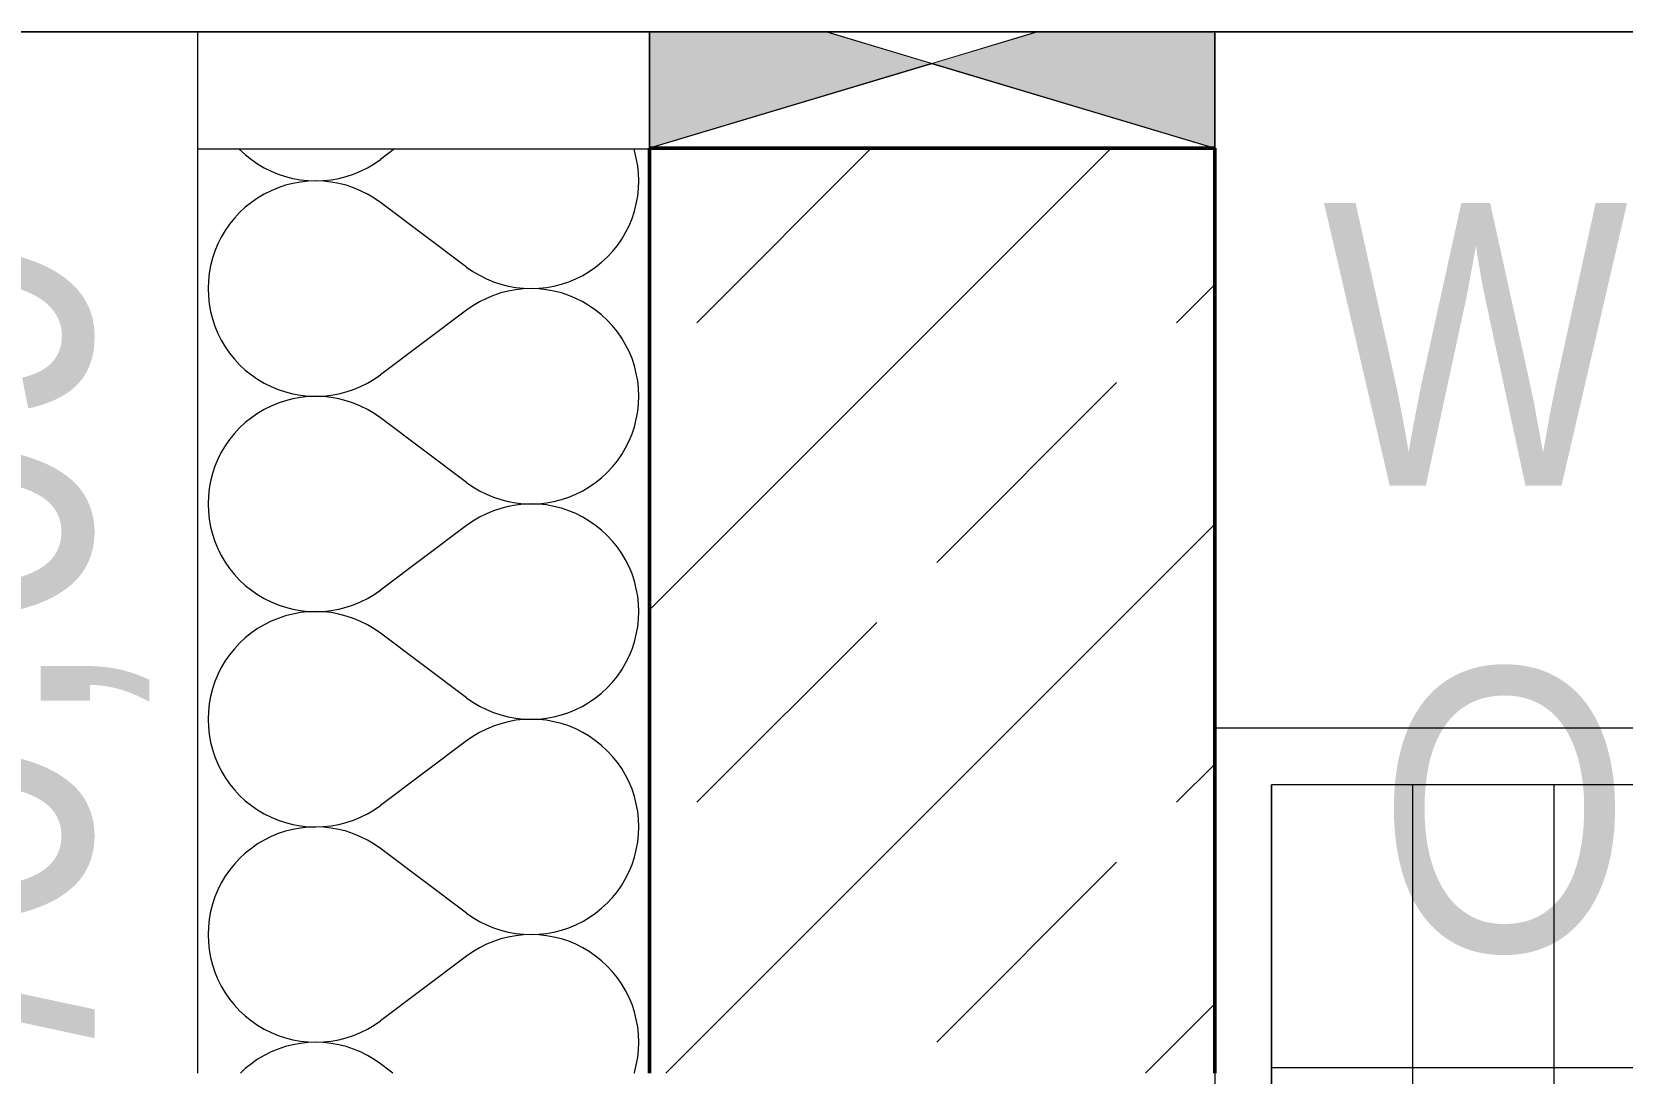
# Model space of a CAD drawing. Header units: centimetres. Extents: x 52.8 to 69.4, y 16.8 to 58.2.
# Drawn here: x 66.113 to 67.238, y 37.575 to 38.312 of the extents above; entities that cross this region are included whole.
import ezdxf
from ezdxf.enums import TextEntityAlignment as Align
from ezdxf.xclip import XClip

# ---------------------------------------------------------------- set-up
doc = ezdxf.new("R2010")
doc.units = ezdxf.units.CM
doc.header["$MEASUREMENT"] = 0
doc.header["$XCLIPFRAME"] = 0
doc.set_wipeout_variables(frame=1)
for name, pattern in [('ML1_Strichlinie Eng Konstruktion', [0.225, 0.075, -0.15]), ('Strichlinie', [0.4, 0.3, -0.1]), ('Wipeout_Contour', [100, 0, -100])]:
    doc.linetypes.add(name, pattern=pattern)
for name, color, linetype in [('-2._Grundriss 2.UG_7_Bodenbelag.gfb', 7, 'Continuous'), ('-2._Grundriss 2.UG_7_Decken.gfb', 7, 'Continuous'), ('-2._Grundriss 2.UG_7_Durchbrüche.gfb', 7, 'Continuous'), ('-2._Grundriss 2.UG_7_Fassade.gfb', 7, 'Continuous'), ('-2._Grundriss 2.UG_7_Neubau_Wände massiv.gfb', 7, 'Continuous'), ('-2._Grundriss 2.UG_7_Unterdecken.gfb', 7, 'Continuous'), ('-2._Grundriss 2.UG_7_Wände massiv.gfb', 7, 'Continuous')]:
    doc.layers.add(name, color=color, linetype=linetype)
doc.styles.add('ERSTELLTER_STIL_3', font='')
doc.styles.get('ERSTELLTER_STIL_3').set_extended_font_data('Arial Narrow')

# ---------------------------------------------------------------- blocks, each defined once
blk = doc.blocks.new('*X314')
at = {"layer": '-2._Grundriss 2.UG_7_Fassade.gfb', "color": 8, "linetype": 'Continuous', "lineweight": 13, "ltscale": 10}
for p, q in [((66.2595, 38.2288), (66.2599, 38.2283)), ((66.2599, 38.2283), (66.2639, 38.2246)), ((66.2639, 38.2246), (66.2682, 38.2212)), ((66.2682, 38.2212), (66.2726, 38.2181)), ((66.355, 38.2181), (66.3595, 38.2212)), ((66.3696, 38.2288), (66.3595, 38.2212)), ((66.5393, 38.2275), (66.5388, 38.2288)), ((66.5406, 38.2222), (66.5393, 38.2275)), ((66.5416, 38.2168), (66.5406, 38.2222)), ((66.2726, 38.2181), (66.2773, 38.2153)), ((66.2773, 38.2153), (66.2822, 38.2129)), ((66.2822, 38.2129), (66.2872, 38.2108)), ((66.2872, 38.2108), (66.2924, 38.2091)), ((66.2924, 38.2091), (66.2976, 38.2077)), ((66.33, 38.2078), (66.3353, 38.2091)), ((66.3353, 38.2091), (66.3405, 38.2108)), ((66.3405, 38.2108), (66.3455, 38.2129)), ((66.3455, 38.2129), (66.3504, 38.2153)), ((66.3504, 38.2153), (66.355, 38.2181)), ((66.5422, 38.2114), (66.5416, 38.2168)), ((66.5424, 38.206), (66.5422, 38.2114)), ((66.2773, 38.1967), (66.2726, 38.1939)), ((66.2822, 38.1991), (66.2773, 38.1967)), ((66.2872, 38.2012), (66.2822, 38.1991)), ((66.2924, 38.2029), (66.2872, 38.2012)), ((66.2976, 38.2043), (66.2924, 38.2029)), ((66.2976, 38.2077), (66.303, 38.2068)), ((66.303, 38.2052), (66.2976, 38.2043)), ((66.303, 38.2068), (66.3084, 38.2062)), ((66.3084, 38.2058), (66.303, 38.2052)), ((66.3084, 38.2062), (66.3138, 38.206)), ((66.3138, 38.206), (66.3084, 38.2058)), ((66.3138, 38.206), (66.3193, 38.2062)), ((66.3193, 38.2058), (66.3138, 38.206)), ((66.3193, 38.2062), (66.3247, 38.2068)), ((66.3247, 38.2052), (66.3193, 38.2058)), ((66.3247, 38.2068), (66.33, 38.2078)), ((66.33, 38.2042), (66.3247, 38.2052)), ((66.3353, 38.2029), (66.33, 38.2042)), ((66.3405, 38.2012), (66.3353, 38.2029)), ((66.3455, 38.1991), (66.3405, 38.2012)), ((66.3504, 38.1966), (66.3455, 38.1991)), ((66.355, 38.1939), (66.3504, 38.1966)), ((66.5416, 38.1952), (66.5422, 38.2006)), ((66.5422, 38.2006), (66.5424, 38.206)), ((66.2639, 38.1874), (66.2599, 38.1837)), ((66.2682, 38.1908), (66.2639, 38.1874)), ((66.2726, 38.1939), (66.2682, 38.1908)), ((66.3595, 38.1908), (66.355, 38.1939)), ((66.4205, 38.145), (66.3595, 38.1908)), ((66.5393, 38.1845), (66.5406, 38.1898)), ((66.5406, 38.1898), (66.5416, 38.1952)), ((66.2528, 38.1755), (66.2497, 38.171)), ((66.2562, 38.1797), (66.2528, 38.1755)), ((66.2599, 38.1837), (66.2562, 38.1797)), ((66.533, 38.1695), (66.5355, 38.1743)), ((66.5355, 38.1743), (66.5376, 38.1794)), ((66.5376, 38.1794), (66.5393, 38.1845)), ((66.2469, 38.1663), (66.2445, 38.1615)), ((66.2497, 38.171), (66.2469, 38.1663)), ((66.5272, 38.1603), (66.5303, 38.1648)), ((66.5303, 38.1648), (66.533, 38.1695)), ((66.2424, 38.1564), (66.2407, 38.1513)), ((66.2445, 38.1615), (66.2424, 38.1564)), ((66.516, 38.1484), (66.52, 38.1521)), ((66.52, 38.1521), (66.5237, 38.1561)), ((66.5237, 38.1561), (66.5272, 38.1603)), ((66.2384, 38.1407), (66.2378, 38.1352)), ((66.2393, 38.146), (66.2384, 38.1407)), ((66.2407, 38.1513), (66.2393, 38.146)), ((66.4205, 38.145), (66.4249, 38.1419)), ((66.4249, 38.1419), (66.4296, 38.1392)), ((66.5027, 38.1391), (66.5073, 38.1419)), ((66.5073, 38.1419), (66.5118, 38.145)), ((66.5118, 38.145), (66.516, 38.1484)), ((66.2378, 38.1352), (66.2376, 38.1298)), ((66.2376, 38.1298), (66.2378, 38.1244)), ((66.4296, 38.1392), (66.4345, 38.1367)), ((66.4345, 38.1367), (66.4395, 38.1346)), ((66.4395, 38.1346), (66.4447, 38.1329)), ((66.4447, 38.1329), (66.4499, 38.1316)), ((66.4499, 38.1316), (66.4553, 38.1306)), ((66.4553, 38.1306), (66.4607, 38.13)), ((66.4607, 38.1296), (66.4553, 38.129)), ((66.4607, 38.13), (66.4661, 38.1298)), ((66.4661, 38.1298), (66.4607, 38.1296)), ((66.4661, 38.1298), (66.4716, 38.13)), ((66.4716, 38.1296), (66.4661, 38.1298)), ((66.4716, 38.13), (66.477, 38.1306)), ((66.477, 38.129), (66.4716, 38.1296)), ((66.477, 38.1306), (66.4823, 38.1315)), ((66.4823, 38.1315), (66.4876, 38.1329)), ((66.4876, 38.1329), (66.4928, 38.1346)), ((66.4928, 38.1346), (66.4978, 38.1367)), ((66.4978, 38.1367), (66.5027, 38.1391)), ((66.2378, 38.1244), (66.2384, 38.119)), ((66.2384, 38.119), (66.2393, 38.1136)), ((66.4296, 38.1205), (66.4249, 38.1177)), ((66.4345, 38.1229), (66.4296, 38.1205)), ((66.4395, 38.125), (66.4345, 38.1229)), ((66.4447, 38.1267), (66.4395, 38.125)), ((66.4499, 38.1281), (66.4447, 38.1267)), ((66.4553, 38.129), (66.4499, 38.1281)), ((66.4823, 38.1281), (66.477, 38.129)), ((66.4876, 38.1267), (66.4823, 38.1281)), ((66.4928, 38.125), (66.4876, 38.1267)), ((66.4978, 38.1229), (66.4928, 38.125)), ((66.5027, 38.1205), (66.4978, 38.1229)), ((66.5073, 38.1177), (66.5027, 38.1205)), ((66.2393, 38.1136), (66.2407, 38.1083)), ((66.2407, 38.1083), (66.2424, 38.1032)), ((66.4205, 38.1146), (66.3595, 38.0689)), ((66.4249, 38.1177), (66.4205, 38.1146)), ((66.5118, 38.1146), (66.5073, 38.1177)), ((66.516, 38.1112), (66.5118, 38.1146)), ((66.52, 38.1075), (66.516, 38.1112)), ((66.5237, 38.1035), (66.52, 38.1075)), ((66.2424, 38.1032), (66.2445, 38.0981)), ((66.2445, 38.0981), (66.2469, 38.0933)), ((66.5272, 38.0993), (66.5237, 38.1035)), ((66.5303, 38.0948), (66.5272, 38.0993)), ((66.2469, 38.0933), (66.2497, 38.0886)), ((66.2497, 38.0886), (66.2528, 38.0841)), ((66.2528, 38.0841), (66.2562, 38.0799)), ((66.533, 38.0901), (66.5303, 38.0948)), ((66.5355, 38.0853), (66.533, 38.0901)), ((66.5376, 38.0803), (66.5355, 38.0853)), ((66.2562, 38.0799), (66.2599, 38.0759)), ((66.2599, 38.0759), (66.2639, 38.0722)), ((66.5393, 38.0751), (66.5376, 38.0803)), ((66.5406, 38.0698), (66.5393, 38.0751)), ((66.2639, 38.0722), (66.2682, 38.0688)), ((66.2682, 38.0688), (66.2726, 38.0657)), ((66.2726, 38.0657), (66.2773, 38.0629)), ((66.2773, 38.0629), (66.2822, 38.0605)), ((66.3455, 38.0605), (66.3504, 38.063)), ((66.3504, 38.063), (66.355, 38.0657)), ((66.355, 38.0657), (66.3595, 38.0689)), ((66.5416, 38.0645), (66.5406, 38.0698)), ((66.5422, 38.0591), (66.5416, 38.0645)), ((66.2822, 38.0605), (66.2872, 38.0584)), ((66.2872, 38.0584), (66.2924, 38.0567)), ((66.2924, 38.0505), (66.2872, 38.0488)), ((66.2924, 38.0567), (66.2976, 38.0553)), ((66.2976, 38.0519), (66.2924, 38.0505)), ((66.2976, 38.0553), (66.303, 38.0544)), ((66.303, 38.0528), (66.2976, 38.0519)), ((66.303, 38.0544), (66.3084, 38.0538)), ((66.3084, 38.0534), (66.303, 38.0528)), ((66.3084, 38.0538), (66.3138, 38.0536)), ((66.3138, 38.0536), (66.3084, 38.0534)), ((66.3138, 38.0536), (66.3193, 38.0538)), ((66.3193, 38.0534), (66.3138, 38.0536)), ((66.3193, 38.0538), (66.3247, 38.0544)), ((66.3247, 38.0528), (66.3193, 38.0534)), ((66.3247, 38.0544), (66.33, 38.0554)), ((66.33, 38.0519), (66.3247, 38.0528)), ((66.33, 38.0554), (66.3353, 38.0567)), ((66.3353, 38.0505), (66.33, 38.0519)), ((66.3353, 38.0567), (66.3405, 38.0584)), ((66.3405, 38.0488), (66.3353, 38.0505)), ((66.3405, 38.0584), (66.3455, 38.0605)), ((66.5424, 38.0536), (66.5422, 38.0591)), ((66.5422, 38.0482), (66.5424, 38.0536)), ((66.2726, 38.0415), (66.2682, 38.0384)), ((66.2773, 38.0443), (66.2726, 38.0415)), ((66.2822, 38.0467), (66.2773, 38.0443)), ((66.2872, 38.0488), (66.2822, 38.0467)), ((66.3455, 38.0467), (66.3405, 38.0488)), ((66.3504, 38.0443), (66.3455, 38.0467)), ((66.355, 38.0415), (66.3504, 38.0443)), ((66.3595, 38.0384), (66.355, 38.0415)), ((66.5406, 38.0374), (66.5416, 38.0428)), ((66.5416, 38.0428), (66.5422, 38.0482)), ((66.2599, 38.0313), (66.2562, 38.0273)), ((66.2639, 38.035), (66.2599, 38.0313)), ((66.2682, 38.0384), (66.2639, 38.035)), ((66.4205, 37.9927), (66.3595, 38.0384)), ((66.5376, 38.027), (66.5393, 38.0321)), ((66.5393, 38.0321), (66.5406, 38.0374)), ((66.2497, 38.0186), (66.2469, 38.014)), ((66.2528, 38.0231), (66.2497, 38.0186)), ((66.2562, 38.0273), (66.2528, 38.0231)), ((66.5303, 38.0124), (66.533, 38.0171)), ((66.533, 38.0171), (66.5355, 38.022)), ((66.5355, 38.022), (66.5376, 38.027)), ((66.2445, 38.0091), (66.2424, 38.0041)), ((66.2469, 38.014), (66.2445, 38.0091)), ((66.5237, 38.0037), (66.5272, 38.0079)), ((66.5272, 38.0079), (66.5303, 38.0124)), ((66.2407, 37.9989), (66.2393, 37.9936)), ((66.2424, 38.0041), (66.2407, 37.9989)), ((66.5118, 37.9926), (66.516, 37.996)), ((66.516, 37.996), (66.52, 37.9997)), ((66.52, 37.9997), (66.5237, 38.0037)), ((66.2378, 37.9829), (66.2376, 37.9774)), ((66.2384, 37.9883), (66.2378, 37.9829)), ((66.2393, 37.9936), (66.2384, 37.9883)), ((66.4205, 37.9927), (66.4249, 37.9896)), ((66.4249, 37.9896), (66.4296, 37.9868)), ((66.4296, 37.9868), (66.4345, 37.9843)), ((66.4345, 37.9843), (66.4395, 37.9823)), ((66.4928, 37.9822), (66.4978, 37.9843)), ((66.4978, 37.9843), (66.5027, 37.9867)), ((66.5027, 37.9867), (66.5073, 37.9895)), ((66.5073, 37.9895), (66.5118, 37.9926)), ((66.2376, 37.9774), (66.2378, 37.972)), ((66.2378, 37.972), (66.2384, 37.9666)), ((66.4395, 37.9726), (66.4345, 37.9705)), ((66.4395, 37.9823), (66.4447, 37.9805)), ((66.4447, 37.9743), (66.4395, 37.9726)), ((66.4447, 37.9805), (66.4499, 37.9792)), ((66.4499, 37.9757), (66.4447, 37.9743)), ((66.4499, 37.9792), (66.4553, 37.9782)), ((66.4553, 37.9766), (66.4499, 37.9757)), ((66.4553, 37.9782), (66.4607, 37.9776)), ((66.4607, 37.9772), (66.4553, 37.9766)), ((66.4607, 37.9776), (66.4661, 37.9774)), ((66.4661, 37.9774), (66.4607, 37.9772)), ((66.4661, 37.9774), (66.4716, 37.9776)), ((66.4716, 37.9772), (66.4661, 37.9774)), ((66.4716, 37.9776), (66.477, 37.9782)), ((66.477, 37.9767), (66.4716, 37.9772)), ((66.477, 37.9782), (66.4823, 37.9792)), ((66.4823, 37.9757), (66.477, 37.9767)), ((66.4823, 37.9792), (66.4876, 37.9805)), ((66.4876, 37.9744), (66.4823, 37.9757)), ((66.4876, 37.9805), (66.4928, 37.9822)), ((66.4928, 37.9726), (66.4876, 37.9744)), ((66.4978, 37.9706), (66.4928, 37.9726)), ((66.2384, 37.9666), (66.2393, 37.9612)), ((66.2393, 37.9612), (66.2407, 37.956)), ((66.4205, 37.9622), (66.3595, 37.9165)), ((66.4249, 37.9653), (66.4205, 37.9622)), ((66.4296, 37.9681), (66.4249, 37.9653)), ((66.4345, 37.9705), (66.4296, 37.9681)), ((66.5027, 37.9681), (66.4978, 37.9706)), ((66.5073, 37.9653), (66.5027, 37.9681)), ((66.5118, 37.9622), (66.5073, 37.9653)), ((66.516, 37.9588), (66.5118, 37.9622)), ((66.2407, 37.956), (66.2424, 37.9508)), ((66.2424, 37.9508), (66.2445, 37.9458)), ((66.52, 37.9551), (66.516, 37.9588)), ((66.5237, 37.9511), (66.52, 37.9551)), ((66.5272, 37.9469), (66.5237, 37.9511)), ((66.2445, 37.9458), (66.2469, 37.9409)), ((66.2469, 37.9409), (66.2497, 37.9362)), ((66.5303, 37.9424), (66.5272, 37.9469)), ((66.533, 37.9378), (66.5303, 37.9424)), ((66.5355, 37.9329), (66.533, 37.9378)), ((66.2497, 37.9362), (66.2528, 37.9318)), ((66.2528, 37.9318), (66.2562, 37.9275)), ((66.2562, 37.9275), (66.2599, 37.9235)), ((66.5376, 37.9279), (66.5355, 37.9329)), ((66.5393, 37.9227), (66.5376, 37.9279)), ((66.2599, 37.9235), (66.2639, 37.9198)), ((66.2639, 37.9198), (66.2682, 37.9164)), ((66.2682, 37.9164), (66.2726, 37.9133)), ((66.355, 37.9134), (66.3595, 37.9165)), ((66.5406, 37.9174), (66.5393, 37.9227)), ((66.5416, 37.9121), (66.5406, 37.9174)), ((66.2726, 37.9133), (66.2773, 37.9105)), ((66.2773, 37.9105), (66.2822, 37.9081)), ((66.2822, 37.9081), (66.2872, 37.906)), ((66.2872, 37.906), (66.2924, 37.9043)), ((66.2924, 37.9043), (66.2976, 37.903)), ((66.33, 37.903), (66.3353, 37.9043)), ((66.3353, 37.9043), (66.3405, 37.9061)), ((66.3405, 37.9061), (66.3455, 37.9081)), ((66.3455, 37.9081), (66.3504, 37.9106)), ((66.3504, 37.9106), (66.355, 37.9134)), ((66.5422, 37.9067), (66.5416, 37.9121)), ((66.5424, 37.9012), (66.5422, 37.9067)), ((66.2822, 37.8944), (66.2773, 37.8919)), ((66.2872, 37.8964), (66.2822, 37.8944)), ((66.2924, 37.8982), (66.2872, 37.8964)), ((66.2976, 37.8995), (66.2924, 37.8982)), ((66.2976, 37.903), (66.303, 37.902)), ((66.303, 37.9005), (66.2976, 37.8995)), ((66.303, 37.902), (66.3084, 37.9014)), ((66.3084, 37.901), (66.303, 37.9005)), ((66.3084, 37.9014), (66.3138, 37.9012)), ((66.3138, 37.9012), (66.3084, 37.901)), ((66.3138, 37.9012), (66.3193, 37.9014)), ((66.3193, 37.901), (66.3138, 37.9012)), ((66.3193, 37.9014), (66.3247, 37.902)), ((66.3247, 37.9005), (66.3193, 37.901)), ((66.3247, 37.902), (66.33, 37.903)), ((66.33, 37.8995), (66.3247, 37.9005)), ((66.3353, 37.8981), (66.33, 37.8995)), ((66.3405, 37.8964), (66.3353, 37.8981)), ((66.3455, 37.8943), (66.3405, 37.8964)), ((66.3504, 37.8919), (66.3455, 37.8943)), ((66.5416, 37.8904), (66.5422, 37.8958)), ((66.5422, 37.8958), (66.5424, 37.9012)), ((66.2639, 37.8826), (66.2599, 37.8789)), ((66.2682, 37.8861), (66.2639, 37.8826)), ((66.2726, 37.8892), (66.2682, 37.8861)), ((66.2773, 37.8919), (66.2726, 37.8892)), ((66.355, 37.8891), (66.3504, 37.8919)), ((66.3595, 37.886), (66.355, 37.8891)), ((66.4205, 37.8403), (66.3595, 37.886)), ((66.5393, 37.8798), (66.5406, 37.885)), ((66.5406, 37.885), (66.5416, 37.8904)), ((66.2528, 37.8707), (66.2497, 37.8663)), ((66.2562, 37.875), (66.2528, 37.8707)), ((66.2599, 37.8789), (66.2562, 37.875)), ((66.5355, 37.8696), (66.5376, 37.8746)), ((66.5376, 37.8746), (66.5393, 37.8798)), ((66.2469, 37.8616), (66.2445, 37.8567)), ((66.2497, 37.8663), (66.2469, 37.8616)), ((66.5272, 37.8556), (66.5303, 37.86)), ((66.5303, 37.86), (66.533, 37.8647)), ((66.533, 37.8647), (66.5355, 37.8696)), ((66.2424, 37.8517), (66.2407, 37.8465)), ((66.2445, 37.8567), (66.2424, 37.8517)), ((66.52, 37.8473), (66.5237, 37.8513)), ((66.5237, 37.8513), (66.5272, 37.8556)), ((66.2393, 37.8412), (66.2384, 37.8359)), ((66.2407, 37.8465), (66.2393, 37.8412)), ((66.4205, 37.8403), (66.4249, 37.8372)), ((66.4249, 37.8372), (66.4296, 37.8344)), ((66.5027, 37.8343), (66.5073, 37.8371)), ((66.5073, 37.8371), (66.5118, 37.8402)), ((66.5118, 37.8402), (66.516, 37.8436)), ((66.516, 37.8436), (66.52, 37.8473)), ((66.2378, 37.8305), (66.2376, 37.825)), ((66.2384, 37.8359), (66.2378, 37.8305)), ((66.4296, 37.8344), (66.4345, 37.832)), ((66.4345, 37.832), (66.4395, 37.8299)), ((66.4395, 37.8299), (66.4447, 37.8281)), ((66.4447, 37.8281), (66.4499, 37.8268)), ((66.4499, 37.8268), (66.4553, 37.8258)), ((66.4553, 37.8258), (66.4607, 37.8252)), ((66.4607, 37.8252), (66.4661, 37.825)), ((66.4661, 37.825), (66.4716, 37.8252)), ((66.4716, 37.8252), (66.477, 37.8258)), ((66.477, 37.8258), (66.4823, 37.8268)), ((66.4823, 37.8268), (66.4876, 37.8281)), ((66.4876, 37.8281), (66.4928, 37.8298)), ((66.4928, 37.8298), (66.4978, 37.8319)), ((66.4978, 37.8319), (66.5027, 37.8343)), ((66.2376, 37.825), (66.2378, 37.8196)), ((66.2378, 37.8196), (66.2384, 37.8142)), ((66.2384, 37.8142), (66.2393, 37.8088)), ((66.4296, 37.8157), (66.4249, 37.8129)), ((66.4345, 37.8181), (66.4296, 37.8157)), ((66.4395, 37.8202), (66.4345, 37.8181)), ((66.4447, 37.8219), (66.4395, 37.8202)), ((66.4499, 37.8233), (66.4447, 37.8219)), ((66.4553, 37.8243), (66.4499, 37.8233)), ((66.4607, 37.8248), (66.4553, 37.8243)), ((66.4661, 37.825), (66.4607, 37.8248)), ((66.4716, 37.8249), (66.4661, 37.825)), ((66.477, 37.8243), (66.4716, 37.8249)), ((66.4823, 37.8233), (66.477, 37.8243)), ((66.4876, 37.822), (66.4823, 37.8233)), ((66.4928, 37.8203), (66.4876, 37.822)), ((66.4978, 37.8182), (66.4928, 37.8203)), ((66.5027, 37.8157), (66.4978, 37.8182)), ((66.5073, 37.813), (66.5027, 37.8157)), ((66.2393, 37.8088), (66.2407, 37.8036)), ((66.2407, 37.8036), (66.2424, 37.7984)), ((66.4205, 37.8098), (66.3595, 37.7641)), ((66.4249, 37.8129), (66.4205, 37.8098)), ((66.5118, 37.8099), (66.5073, 37.813)), ((66.516, 37.8065), (66.5118, 37.8099)), ((66.52, 37.8027), (66.516, 37.8065)), ((66.5237, 37.7988), (66.52, 37.8027)), ((66.2424, 37.7984), (66.2445, 37.7934)), ((66.2445, 37.7934), (66.2469, 37.7885)), ((66.5272, 37.7945), (66.5237, 37.7988)), ((66.5303, 37.7901), (66.5272, 37.7945)), ((66.2469, 37.7885), (66.2497, 37.7838)), ((66.2497, 37.7838), (66.2528, 37.7794)), ((66.533, 37.7854), (66.5303, 37.7901)), ((66.5355, 37.7805), (66.533, 37.7854)), ((66.5376, 37.7755), (66.5355, 37.7805)), ((66.2528, 37.7794), (66.2562, 37.7751)), ((66.2562, 37.7751), (66.2599, 37.7712)), ((66.2599, 37.7712), (66.2639, 37.7674)), ((66.5393, 37.7703), (66.5376, 37.7755)), ((66.5406, 37.7651), (66.5393, 37.7703)), ((66.2639, 37.7674), (66.2682, 37.764)), ((66.2682, 37.764), (66.2726, 37.7609)), ((66.2726, 37.7609), (66.2773, 37.7582)), ((66.2773, 37.7582), (66.2822, 37.7557)), ((66.3455, 37.7558), (66.3504, 37.7582)), ((66.3504, 37.7582), (66.355, 37.761)), ((66.355, 37.761), (66.3595, 37.7641)), ((66.5416, 37.7597), (66.5406, 37.7651)), ((66.5422, 37.7543), (66.5416, 37.7597)), ((66.2822, 37.7557), (66.2872, 37.7536)), ((66.2872, 37.7536), (66.2924, 37.7519)), ((66.2924, 37.7519), (66.2976, 37.7506)), ((66.2976, 37.7471), (66.2924, 37.7458)), ((66.2976, 37.7506), (66.303, 37.7496)), ((66.303, 37.7481), (66.2976, 37.7471)), ((66.303, 37.7496), (66.3084, 37.749)), ((66.3084, 37.7487), (66.303, 37.7481)), ((66.3084, 37.749), (66.3138, 37.7489)), ((66.3138, 37.7489), (66.3084, 37.7487)), ((66.3138, 37.7489), (66.3193, 37.7491)), ((66.3193, 37.7487), (66.3138, 37.7489)), ((66.3193, 37.7491), (66.3247, 37.7496)), ((66.3247, 37.7481), (66.3193, 37.7487)), ((66.3247, 37.7496), (66.33, 37.7506)), ((66.33, 37.7471), (66.3247, 37.7481)), ((66.33, 37.7506), (66.3353, 37.752)), ((66.3353, 37.7458), (66.33, 37.7471)), ((66.3353, 37.752), (66.3405, 37.7537)), ((66.3405, 37.7537), (66.3455, 37.7558)), ((66.5424, 37.7489), (66.5422, 37.7543)), ((66.5422, 37.7434), (66.5424, 37.7489)), ((66.2726, 37.7368), (66.2682, 37.7337)), ((66.2773, 37.7396), (66.2726, 37.7368)), ((66.2822, 37.742), (66.2773, 37.7396)), ((66.2872, 37.7441), (66.2822, 37.742)), ((66.2924, 37.7458), (66.2872, 37.7441)), ((66.3405, 37.744), (66.3353, 37.7458)), ((66.3455, 37.7419), (66.3405, 37.744)), ((66.3504, 37.7395), (66.3455, 37.7419)), ((66.355, 37.7367), (66.3504, 37.7395)), ((66.3595, 37.7336), (66.355, 37.7367)), ((66.5406, 37.7327), (66.5416, 37.738)), ((66.5416, 37.738), (66.5422, 37.7434)), ((66.2599, 37.7266), (66.2562, 37.7226)), ((66.2639, 37.7303), (66.2599, 37.7266)), ((66.2682, 37.7337), (66.2639, 37.7303)), ((66.4205, 37.6879), (66.3595, 37.7336)), ((66.5376, 37.7222), (66.5393, 37.7274)), ((66.5393, 37.7274), (66.5406, 37.7327)), ((66.2497, 37.7139), (66.2469, 37.7092)), ((66.2528, 37.7183), (66.2497, 37.7139)), ((66.2562, 37.7226), (66.2528, 37.7183)), ((66.533, 37.7123), (66.5355, 37.7172)), ((66.5355, 37.7172), (66.5376, 37.7222)), ((66.2445, 37.7043), (66.2424, 37.6993)), ((66.2469, 37.7092), (66.2445, 37.7043)), ((66.5237, 37.6989), (66.5272, 37.7032)), ((66.5272, 37.7032), (66.5303, 37.7076)), ((66.5303, 37.7076), (66.533, 37.7123)), ((66.2407, 37.6941), (66.2393, 37.6889)), ((66.2424, 37.6993), (66.2407, 37.6941)), ((66.5118, 37.6878), (66.516, 37.6913)), ((66.516, 37.6913), (66.52, 37.695)), ((66.52, 37.695), (66.5237, 37.6989)), ((66.2384, 37.6835), (66.2378, 37.6781)), ((66.2393, 37.6889), (66.2384, 37.6835)), ((66.4205, 37.6879), (66.4249, 37.6848)), ((66.4249, 37.6848), (66.4296, 37.682)), ((66.4296, 37.682), (66.4345, 37.6796)), ((66.4345, 37.6796), (66.4395, 37.6775)), ((66.4928, 37.6775), (66.4978, 37.6795)), ((66.4978, 37.6795), (66.5027, 37.682)), ((66.5027, 37.682), (66.5073, 37.6847)), ((66.5073, 37.6847), (66.5118, 37.6878)), ((66.2378, 37.6781), (66.2376, 37.6727)), ((66.2376, 37.6727), (66.2378, 37.6672)), ((66.4395, 37.6678), (66.4345, 37.6658)), ((66.4395, 37.6775), (66.4447, 37.6758)), ((66.4447, 37.6696), (66.4395, 37.6678)), ((66.4447, 37.6758), (66.4499, 37.6744)), ((66.4499, 37.6709), (66.4447, 37.6696)), ((66.4499, 37.6744), (66.4553, 37.6734)), ((66.4553, 37.6719), (66.4499, 37.6709)), ((66.4553, 37.6734), (66.4607, 37.6729)), ((66.4607, 37.6725), (66.4553, 37.6719)), ((66.4607, 37.6729), (66.4661, 37.6727)), ((66.4661, 37.6727), (66.4607, 37.6725)), ((66.4661, 37.6727), (66.4716, 37.6729)), ((66.4716, 37.6725), (66.4661, 37.6727)), ((66.4716, 37.6729), (66.477, 37.6734)), ((66.477, 37.6719), (66.4716, 37.6725)), ((66.477, 37.6734), (66.4823, 37.6744)), ((66.4823, 37.6709), (66.477, 37.6719)), ((66.4823, 37.6744), (66.4876, 37.6757)), ((66.4876, 37.6696), (66.4823, 37.6709)), ((66.4876, 37.6757), (66.4928, 37.6775)), ((66.4928, 37.6679), (66.4876, 37.6696)), ((66.4978, 37.6658), (66.4928, 37.6679)), ((66.2378, 37.6672), (66.2384, 37.6618)), ((66.2384, 37.6618), (66.2393, 37.6565)), ((66.2393, 37.6565), (66.2407, 37.6512)), ((66.4205, 37.6574), (66.3595, 37.6117)), ((66.4249, 37.6605), (66.4205, 37.6574)), ((66.4296, 37.6633), (66.4249, 37.6605)), ((66.4345, 37.6658), (66.4296, 37.6633)), ((66.5027, 37.6634), (66.4978, 37.6658)), ((66.5073, 37.6606), (66.5027, 37.6634)), ((66.5118, 37.6575), (66.5073, 37.6606)), ((66.516, 37.6541), (66.5118, 37.6575)), ((66.2407, 37.6512), (66.2424, 37.646)), ((66.2424, 37.646), (66.2445, 37.641)), ((66.52, 37.6504), (66.516, 37.6541)), ((66.5237, 37.6464), (66.52, 37.6504)), ((66.5272, 37.6421), (66.5237, 37.6464)), ((66.2445, 37.641), (66.2469, 37.6361)), ((66.2469, 37.6361), (66.2497, 37.6315)), ((66.5303, 37.6377), (66.5272, 37.6421)), ((66.533, 37.633), (66.5303, 37.6377)), ((66.2497, 37.6315), (66.2528, 37.627)), ((66.2528, 37.627), (66.2562, 37.6228)), ((66.2562, 37.6228), (66.2599, 37.6188)), ((66.5355, 37.6281), (66.533, 37.633)), ((66.5376, 37.6231), (66.5355, 37.6281)), ((66.5393, 37.6179), (66.5376, 37.6231)), ((66.2599, 37.6188), (66.2639, 37.6151)), ((66.2639, 37.6151), (66.2682, 37.6117)), ((66.2682, 37.6117), (66.2726, 37.6086)), ((66.355, 37.6086), (66.3595, 37.6117)), ((66.5406, 37.6127), (66.5393, 37.6179)), ((66.5416, 37.6073), (66.5406, 37.6127)), ((66.2726, 37.6086), (66.2773, 37.6058)), ((66.2773, 37.6058), (66.2822, 37.6033)), ((66.2822, 37.6033), (66.2872, 37.6013)), ((66.2872, 37.6013), (66.2924, 37.5995)), ((66.3353, 37.5996), (66.3405, 37.6013)), ((66.3405, 37.6013), (66.3455, 37.6034)), ((66.3455, 37.6034), (66.3504, 37.6058)), ((66.3504, 37.6058), (66.355, 37.6086)), ((66.5422, 37.6019), (66.5416, 37.6073)), ((66.5424, 37.5965), (66.5422, 37.6019)), ((66.2822, 37.5896), (66.2773, 37.5872)), ((66.2872, 37.5917), (66.2822, 37.5896)), ((66.2924, 37.5934), (66.2872, 37.5917)), ((66.2924, 37.5995), (66.2976, 37.5982)), ((66.2976, 37.5947), (66.2924, 37.5934)), ((66.2976, 37.5982), (66.303, 37.5972)), ((66.303, 37.5957), (66.2976, 37.5947)), ((66.303, 37.5972), (66.3084, 37.5967)), ((66.3084, 37.5963), (66.303, 37.5957)), ((66.3084, 37.5967), (66.3138, 37.5965)), ((66.3138, 37.5965), (66.3084, 37.5963)), ((66.3138, 37.5965), (66.3193, 37.5967)), ((66.3193, 37.5963), (66.3138, 37.5965)), ((66.3193, 37.5967), (66.3247, 37.5973)), ((66.3247, 37.5957), (66.3193, 37.5963)), ((66.3247, 37.5973), (66.33, 37.5982)), ((66.33, 37.5947), (66.3247, 37.5957)), ((66.33, 37.5982), (66.3353, 37.5996)), ((66.3353, 37.5934), (66.33, 37.5947)), ((66.3405, 37.5916), (66.3353, 37.5934)), ((66.3455, 37.5896), (66.3405, 37.5916)), ((66.3504, 37.5871), (66.3455, 37.5896)), ((66.5416, 37.5856), (66.5422, 37.591)), ((66.5422, 37.591), (66.5424, 37.5965)), ((66.2639, 37.5779), (66.2604, 37.5746)), ((66.2682, 37.5813), (66.2639, 37.5779)), ((66.2726, 37.5844), (66.2682, 37.5813)), ((66.2773, 37.5872), (66.2726, 37.5844)), ((66.355, 37.5843), (66.3504, 37.5871)), ((66.3595, 37.5812), (66.355, 37.5843)), ((66.3684, 37.5746), (66.3595, 37.5812)), ((66.5393, 37.575), (66.5406, 37.5803)), ((66.5406, 37.5803), (66.5416, 37.5856)), ((66.5391, 37.5746), (66.5393, 37.575))]:
    blk.add_line(p, q, dxfattribs=at)
blk = doc.blocks.new('Zeichnung_8_7', base_point=(42.57, 4.7584))
at = {"layer": '-2._Grundriss 2.UG_7_Bodenbelag.gfb', "linetype": 'Continuous', "lineweight": 18}
h = blk.add_hatch(dxfattribs=at)
h.set_pattern_fill('GITTER__5X15_0007', color=9, style=0, pattern_type=2)
h.set_pattern_definition([(90, (68.08999, 37.27853), (-0.1, 0), []), (180, (68.09, 37.27853), (0, 0.3), [])])
h.paths.add_polyline_path([(66.99, 36.7784), (69.19, 36.7784), (69.19, 37.7787), (66.99, 37.7787)])
at = {"layer": '-2._Grundriss 2.UG_7_Bodenbelag.gfb', "color": 8, "linetype": 'Continuous', "lineweight": 13, "ltscale": 10, "flags": 128}
blk.add_lwpolyline([(66.99, 36.7784), (69.19, 36.7784), (69.19, 37.7787), (66.99, 37.7787)], close=True, dxfattribs=at)
at = {"layer": '-2._Grundriss 2.UG_7_Fassade.gfb', "color": 7, "linetype": 'Continuous', "lineweight": 18, "ltscale": 10}
blk.add_line((66.23, 38.3115), (66.23, 38.2288), dxfattribs=at)
at = {"layer": '-2._Grundriss 2.UG_7_Fassade.gfb', "color": 7, "linetype": 'Continuous', "lineweight": 13, "ltscale": 10}
blk.add_line((66.23, 38.2288), (66.37, 38.2288), dxfattribs=at)
blk.add_line((66.23, 38.2288), (66.37, 38.2288), dxfattribs=at)
at = {"layer": '-2._Grundriss 2.UG_7_Fassade.gfb', "color": 7, "linetype": 'Continuous', "lineweight": 13, "ltscale": 10, "flags": 128}
blk.add_lwpolyline([(66.23, 38.2288), (66.23, 37.5746)], dxfattribs=at)
at = {"layer": '-2._Grundriss 2.UG_7_Unterdecken.gfb', "color": 7, "linetype": 'ML1_Strichlinie Eng Konstruktion', "lineweight": 18, "ltscale": 10, "flags": 128}
blk.add_lwpolyline([(54.53, 36.7384), (66.55, 36.7384), (66.55, 38.3115)], dxfattribs=at)
at = {"layer": '-2._Grundriss 2.UG_7_Unterdecken.gfb', "color": 8, "linetype": 'Strichlinie', "lineweight": 13, "ltscale": 10, "flags": 128}
blk.add_lwpolyline([(66.95, 38.3115), (66.95, 36.7384), (69.4002, 36.7384)], dxfattribs=at)
at = {"layer": '-2._Grundriss 2.UG_7_Decken.gfb', "color": 7, "linetype": 'Continuous', "lineweight": 13, "ltscale": 10}
blk.add_blockref('*X314', (0, 0), dxfattribs=at)
at = {"layer": '-2._Grundriss 2.UG_7_Wände massiv.gfb', "color": 7, "linetype": 'Continuous', "lineweight": 25, "char_height": 0.2, "attachment_point": 4, "style": 'ERSTELLTER_STIL_3'}
for s, insert in [('\\A1;WD-HT 0,25/0,45', (67.0263, 38.0717)), ('\\A1;OK=UKRD- 0,16', (67.0658, 37.7424))]:
    blk.add_mtext(s, dxfattribs=dict(at, insert=insert))
at = {"layer": '-2._Grundriss 2.UG_7_Wände massiv.gfb', "color": 7, "linetype": 'Continuous', "lineweight": 25, "insert": (65.8776, 36.4527), "char_height": 0.225, "attachment_point": 4, "rotation": 90, "line_spacing_factor": 0.985871, "style": 'ERSTELLTER_STIL_3'}
blk.add_mtext('\\A1;WS (B/H/T)\\P 0,20/3,14/0,09', dxfattribs=at)
at = {"color": 254, "linetype": 'Wipeout_Contour', "lineweight": 0, "ltscale": 307.043361}
blk.add_wipeout([(66.55, 38.2291), (66.55, 37.5746), (66.95, 37.5746), (66.95, 38.2291)], dxfattribs=at).dxf.layer = '-2._Grundriss 2.UG_7_Neubau_Wände massiv.gfb'
at = {"layer": '-2._Grundriss 2.UG_7_Neubau_Wände massiv.gfb', "linetype": 'Continuous', "lineweight": 0, "true_color": 0x000000}
h = blk.add_hatch(dxfattribs=at)
h.set_pattern_fill('BETON__STAHLBETON_0007', color=18, style=0, pattern_type=2)
h.set_pattern_definition([(45, (42.56998, 4.75838), (-0.1697056, 0.1697056), []), (45, (42.48513, 4.84323), (-0.1697056, 0.1697056), [0.18, -0.06])])
h.paths.add_polyline_path([(66.55, 38.2291), (66.55, 37.5746), (66.95, 37.5746), (66.95, 38.2291)])
at = {"layer": '-2._Grundriss 2.UG_7_Durchbrüche.gfb', "color": 7, "linetype": 'Continuous', "lineweight": 13, "ltscale": 10, "flags": 128}
blk.add_lwpolyline([(68.9129, 37.0554), (69.23, 37.8187), (66.95, 37.8187), (66.95, 36.7384)], close=True, dxfattribs=at)
at = {"color": 254, "linetype": 'Wipeout_Contour', "lineweight": 0, "ltscale": 230.551344}
blk.add_wipeout([(66.75, 38.2891), (66.55, 38.2291), (66.95, 38.2291)], dxfattribs=at).dxf.layer = '-2._Grundriss 2.UG_7_Neubau_Wände massiv.gfb'
at = {"layer": '-2._Grundriss 2.UG_7_Fassade.gfb', "color": 7, "linetype": 'Continuous', "lineweight": 18, "ltscale": 10}
blk.add_line((66.55, 38.3115), (66.55, 38.2288), dxfattribs=at)
at = {"layer": '-2._Grundriss 2.UG_7_Fassade.gfb', "color": 7, "linetype": 'Continuous', "lineweight": 13, "ltscale": 10}
blk.add_line((66.37, 38.2288), (66.55, 38.2288), dxfattribs=at)
blk.add_line((66.37, 38.2288), (66.55, 38.2288), dxfattribs=at)
at = {"layer": '-2._Grundriss 2.UG_7_Fassade.gfb', "color": 7, "linetype": 'Continuous', "lineweight": 13, "ltscale": 10, "flags": 128}
blk.add_lwpolyline([(66.55, 37.5746), (66.55, 38.2288)], dxfattribs=at)
at = {"layer": '-2._Grundriss 2.UG_7_Neubau_Wände massiv.gfb', "color": 7, "linetype": 'Continuous', "lineweight": 13, "ltscale": 10}
for p, q in [((66.55, 38.2291), (66.55, 38.3115)), ((66.95, 38.2291), (66.95, 38.3115))]:
    blk.add_line(p, q, dxfattribs=at)
at = {"layer": '-2._Grundriss 2.UG_7_Neubau_Wände massiv.gfb', "color": 7, "linetype": 'Continuous', "lineweight": 50, "ltscale": 10}
blk.add_line((66.55, 38.2291), (66.95, 38.2291), dxfattribs=at)
at = {"layer": '-2._Grundriss 2.UG_7_Neubau_Wände massiv.gfb', "color": 7, "linetype": 'Continuous', "lineweight": 50, "ltscale": 10, "flags": 128}
for points in [[(66.55, 38.2291), (66.55, 37.5746)], [(66.95, 37.5746), (66.95, 38.2291)]]:
    blk.add_lwpolyline(points, dxfattribs=at)
at = {"color": 254, "linetype": 'Wipeout_Contour', "lineweight": 0, "ltscale": 231.131378}
blk.add_wipeout([(66.8246, 38.3115), (66.6754, 38.3115), (66.75, 38.2891)], dxfattribs=at).dxf.layer = '-2._Grundriss 2.UG_7_Neubau_Wände massiv.gfb'
at = {"layer": '-2._Grundriss 2.UG_7_Neubau_Wände massiv.gfb', "linetype": 'Continuous', "lineweight": 13}
for points in [[(66.6754, 38.3115), (66.55, 38.3115), (66.55, 38.2291), (66.75, 38.2891)], [(66.75, 38.2891), (66.95, 38.2291), (66.95, 38.3115), (66.8246, 38.3115)]]:
    blk.add_hatch(color=8, dxfattribs=at).paths.add_polyline_path(points)
at = {"layer": '-2._Grundriss 2.UG_7_Neubau_Wände massiv.gfb', "color": 7, "linetype": 'Continuous', "lineweight": 13, "ltscale": 10}
for p, q in [((66.8246, 38.3115), (66.55, 38.2291)), ((66.6754, 38.3115), (66.95, 38.2291))]:
    blk.add_line(p, q, dxfattribs=at)
blk = doc.blocks.new('Mitgelieferter Zeichnungstitel[6]', base_point=(54.53, 16.7942))
at = {"color": 7, "linetype": 'Continuous', "lineweight": 13, "ltscale": 10}
blk.add_line((54.53, 38.3115), (69.4002, 38.3115), dxfattribs=at)
at = {"color": 7, "lineweight": 13, "style": 'ERSTELLTER_STIL_3'}
blk.add_attdef('AC_DrawingNumber', text='', height=0.4, dxfattribs=at).set_placement((54.53, 38.8281), align=Align.TOP_LEFT)
blk.add_attdef('AC_DrawingName', text='', height=0.4, dxfattribs=at).set_placement((61.9651, 38.8335), align=Align.TOP_CENTER)
blk.add_attdef('AC_DrawingScale', text='', height=0.4, dxfattribs=at).set_placement((69.4002, 38.8281), align=Align.TOP_RIGHT)

msp = doc.modelspace()

# ---------------------------------------------------------------- linework, layer by layer
at = {"layer": '-2._Grundriss 2.UG_7_Decken.gfb', "color": 7, "linetype": 'Continuous', "lineweight": 13, "ltscale": 10, "flags": 128}
msp.add_lwpolyline([(54.53, 16.7942), (69.4002, 16.7942), (69.4002, 38.3115), (54.53, 38.3115)], close=True, dxfattribs=at)

# ---------------------------------------------------------------- next in the draw order: block references
at = {"color": 7, "linetype": 'Continuous', "lineweight": 13, "ltscale": 10}
ref = msp.add_blockref('Zeichnung_8_7', (42.57, 4.7584), dxfattribs=at)
XClip(ref).set_block_clipping_path([(54.5300182444, 16.794228408), (69.4001759032, 38.3115296116)])

# ---------------------------------------------------------------- next in the draw order: block references
msp.add_blockref('Mitgelieferter Zeichnungstitel[6]', (54.53, 16.7942), dxfattribs=at)

doc.saveas('drawing.dxf')
